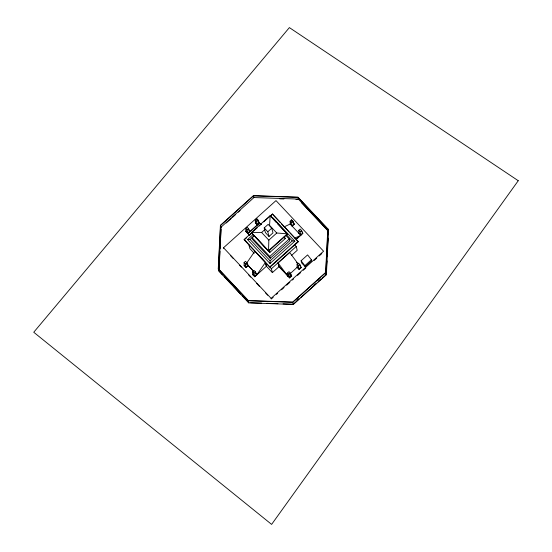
<?xml version="1.0" encoding="UTF-8"?>
<svg xmlns="http://www.w3.org/2000/svg" width="552" height="552" viewBox="0 0 552 552"><rect width="100%" height="100%" fill="white"/><g stroke="black" fill="none" stroke-linecap="round" stroke-linejoin="round"><path stroke-width="0.83" d="M270.031 263.511L270.1 260.792L250.042 239.451L247.531 239.575L270.031 263.511L294.851 241.217L272.343 217.274M276.359 222.477L270.19 215.611L269.569 225.354L276.773 233.013L287.288 233.806L268.431 250.753L251.326 232.558L261.627 232.489L268.831 240.148L268.541 251.174L287.406 234.234L287.288 233.806L270.19 215.611L251.326 232.558L268.541 251.174M218.254 268.886L220.414 225.347L253.451 195.649L298.004 197.181L327.985 229.045L328.537 231.178L326.377 274.717L293.347 304.414L248.793 302.882L218.813 271.018L218.254 268.886L248.234 300.75L248.793 302.882M222.994 274.875L218.896 270.521L218.454 268.81L220.6 225.43L253.52 195.836L297.914 197.361L327.791 229.114L328.343 231.253L328.178 234.655M218.896 270.521L221.048 227.141L220.6 225.43M219.089 269.245L219.427 262.442M219.558 259.888L219.979 251.381M220.103 248.828L220.524 240.327M220.655 237.774L221.076 229.266M322.396 278.049L326.191 274.634L325.639 272.495L327.791 229.114M326.377 274.717L325.825 272.584L327.985 229.045M326.08 274.206L326.204 271.653M326.46 266.547L326.756 260.592M327.012 255.493L327.301 249.538M327.557 244.432L327.853 238.478M328.15 232.523L328.233 230.826L298.363 199.072L253.961 197.547L221.048 227.141M326.191 274.634L326.315 272.081M326.487 268.679L326.867 261.02M327.081 256.77L327.419 249.966M327.626 245.709L328.005 238.057M246.351 263.559L254.81 251.277L265.36 262.497L266.354 266.305L254.72 276.752L252.795 274.703L252.692 271.736L254.106 270.466L255.397 271.832L256.852 274.848L265.36 262.497M296.203 239.14L298.039 237.367M226.223 223.015L231.288 218.461M232.551 217.322L235.718 214.473M238.25 212.203L240.148 210.491M223.698 248.386L223.532 247.751L276 200.604L323.582 251.222L271.115 298.37L271.28 299.005L273.199 297.28M249.532 235.338L245.881 231.454L245.778 228.487L247.199 227.217L248.483 228.583L249.939 231.592L249.262 231.571L249.58 231.916M249.918 234.986L247.807 233.503L247.061 229.86L248.483 228.583L249.069 230.826M256.563 221.317L257.984 220.048L256.701 218.675L255.279 219.951L255.383 222.918L257.308 224.968L256.563 221.317L255.279 219.951L255.866 222.194M245.881 231.454L246.378 231.005M255.383 222.918L255.735 222.601M246.206 231.799L246.558 231.474M256.99 224.629L259.233 222.628L257.853 221.166M249.794 231.295L247.738 233.144L245.868 231.157M247.807 233.503L259.44 223.056L257.984 220.048L258.764 223.036M247.855 233.537L259.481 223.091M277.994 262.842L278.995 266.678L272.398 272.605L271.398 268.762L244.26 239.878L244.15 239.451L257.211 227.797M259.13 226.072L261.055 224.34M263.683 221.897L272.509 213.969L298.342 241.762L269.976 267.244L244.15 239.451M244.26 239.878L246.778 237.615M249.304 235.352L251.194 233.655M271.363 215.528L272.509 213.969M247.531 239.575L253.258 234.427M250.042 239.451L254.465 235.469M285.66 235.262L289.186 239.009L289.655 240.824L270.225 258.281L252.609 239.533L252.14 237.726L254.644 235.469M264.187 227.928L268.162 224.36L271.763 228.19L272.985 232.882L269.01 236.449L265.415 232.62L264.187 227.928L267.789 231.757L269.01 236.449M261.627 232.489L265.291 229.197M267.789 231.757L271.763 228.19M268.831 240.148L276.773 233.013M244.074 262.573L245.495 261.296L246.778 262.669L248.234 265.678L246.109 267.589L244.177 265.54L244.074 262.573L245.357 263.939L246.109 267.589M245.357 263.939L246.778 262.669L247.365 264.905M293.968 224.588L292.864 221.255L294.32 224.271L292.194 226.182L291.449 222.532L292.864 221.255L291.58 219.889L290.166 221.166L290.262 224.126L300.812 235.345L294.789 238.057M290.255 223.836L292.118 225.816L294.175 223.974L292.781 222.484M244.177 265.54L244.853 265.56L244.501 265.878M290.621 223.808L284.245 226.837M245.785 267.251L248.027 265.25L247.11 264.27M291.87 225.837L292.546 225.865M255.679 237.422L269.825 252.471L285.418 238.457L284.245 237.201M270.225 258.281L269.755 256.466L289.186 239.009M298.88 233.296L298.777 230.329L300.198 229.059L301.482 230.425L302.938 233.434L296.341 239.333M254.72 276.752L253.975 273.109L255.397 271.832L255.976 274.075M300.812 235.345L300.067 231.695L301.482 230.425L301.875 231.916M252.795 274.703L253.147 274.385M253.113 275.048L253.471 274.723M299.205 233.634L299.557 233.317M270.1 260.792L292.222 240.913L294.851 241.217M254.403 276.414L254.755 276.097M302.731 233.006L300.702 234.828L298.867 232.875M256.708 274.544L254.651 276.393L252.781 274.406M269.866 266.816L298.232 241.334M271.398 268.762L296.217 246.468L294.561 244.708M287.999 276.255L288.351 275.938L287.675 275.917L287.571 272.95L288.993 271.674L290.276 273.047L291.732 276.055L289.607 277.966L279.057 266.726L278.063 262.938L289.697 252.492L298.246 264.035M291.559 255.39L297.217 250.311L296.217 246.468M301.088 260.765L307.616 254.907L311.397 259.799L311.652 260.779L305.132 266.637L301.661 262.945L301.088 260.765L304.876 265.657L305.132 266.637M297.073 264.415L298.494 263.138L299.777 264.512L301.233 267.52L299.108 269.431L297.176 267.382L297.073 264.415L298.363 265.781L299.108 269.431M289.607 277.966L288.862 274.316L290.276 273.047L290.863 275.289M298.363 265.781L299.777 264.512L300.171 266.002M289.8 274.006L297.418 267.044M297.5 267.72L297.852 267.403M289.282 277.628L291.525 275.627L290.607 274.648M301.088 267.223L299.032 269.065L297.169 267.085M304.876 265.657L311.397 259.799M276.4 294.409L277.677 293.257M281.52 289.807L284.08 287.509M286.64 285.212L289.834 282.334M292.394 280.036L293.678 278.884M297.514 275.434L300.716 272.564M303.276 270.259L305.836 267.962M314.15 260.489L316.71 258.191M319.27 255.886L321.83 253.589M325.639 272.495L292.719 302.096L248.324 300.564L218.454 268.81M248.234 300.75L292.788 302.282L325.825 272.584M296.962 300.385L298.86 298.68M314.053 285.018L315.316 283.88M318.483 281.037L321.016 278.76M283.031 303.876L293.278 304.228L298.97 299.108M300.875 297.397L316.696 283.169M317.966 282.031L321.126 279.188M279.692 198.851L283.956 198.996M295.913 199.41L298.473 199.5L297.914 197.361M250.587 302.758L261.683 303.138M266.809 303.317L277.904 303.697M283.397 237.236L285.418 238.457M259.44 223.056L261.551 224.54M279.057 266.726L282.645 270.273M285.639 273.233L288.034 275.6M301.399 202.612L327.757 230.632M291.449 222.532L290.166 221.166L290.552 222.656M298.777 230.329L300.067 231.695M272.619 214.397L280.223 222.484M281.389 223.726L288.986 231.812M290.159 233.054L298.342 241.762M277.518 223.719L287.406 234.234M286.322 234.635L292.222 240.913M259.116 222.718L260.627 224.305M296.431 262.414L297.583 263.635M301.233 267.52L300.557 267.499L300.881 267.837M255.369 222.49L257.204 224.45M290.552 274.799L291.732 276.055M245.778 228.487L247.061 229.86M288.862 274.316L287.571 272.95L287.965 274.447M246.233 231.136L247.413 232.392M252.14 237.726L269.755 256.466M287.661 275.489L289.496 277.449M254.244 253.292L249.897 248.662L248.897 244.826M272.398 272.605L266.409 266.236L265.408 262.393M246.937 264.18L253.382 271.039M255.728 273.53L256.894 274.772M247.054 264.422L253.803 271.605M253.975 273.109L252.692 271.736L253.078 273.233M253.899 275.186L255.079 276.435M244.163 265.112L245.999 267.071M223.532 247.751L271.115 298.37M230.75 255.886L233.096 258.384M239.561 265.264L241.321 267.133M248.372 274.634L250.718 277.132M256.597 283.383L259.53 286.509M265.408 292.76L267.755 295.258M227.679 279.857L232.951 285.46M237.049 289.821L240.568 293.554M245.84 299.163L248.876 302.703L242.438 295.851M219.006 270.949L222.518 274.682M224.278 276.552L231.309 284.025M233.648 286.516L240.679 293.981M278.063 262.938L287.675 275.917M292.042 221.221L291.58 219.889L291.967 221.387M257.163 220.006L256.701 218.675L257.087 220.172M292.788 302.282L293.347 304.414M293.167 303.8L293.278 304.228M253.52 195.836L253.961 197.547M220.414 225.347L220.972 227.479M269.631 249.946L269.825 252.471M518.252 180.718L271.618 524.4L33.748 332.249L289.379 27.6L518.252 180.718"/></g></svg>
